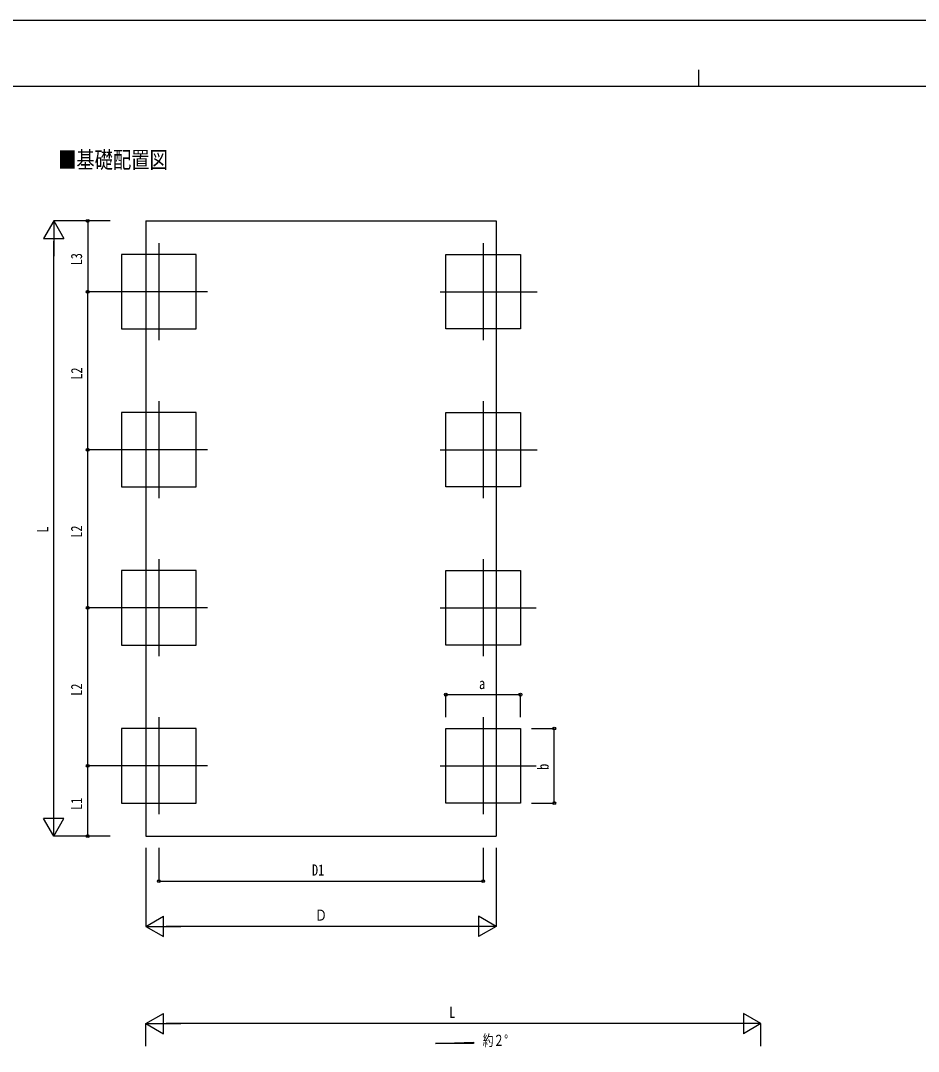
# Model space of a CAD drawing. Units: millimetres, scale not verified. Extents: x -12615 to 12615, y -8910 to 8910.
# Drawn here: x -6021 to 1932, y -222 to 8910 of the extents above; entities that cross this region are included whole.
import ezdxf
from ezdxf.enums import TextEntityAlignment as Align

# ---------------------------------------------------------------- set-up
doc = ezdxf.new("R2010")
doc.units = ezdxf.units.MM
doc.header["$LTSCALE"] = 30
for name, color, linetype in [('0-2_USER1', 3, 'Continuous'), ('0-4_YKK_12', 2, 'Continuous'), ('0-6_YKK_A1', 4, 'Continuous'), ('0-7_YKK_D', 6, 'Continuous'), ('0-8_YKK_ZWAK', 7, 'Continuous')]:
    doc.layers.add(name, color=color, linetype=linetype)
doc.styles.add('ＭＳ ゴシック', font='')
doc.styles.get('ＭＳ ゴシック').set_extended_font_data('MS Gothic')

msp = doc.modelspace()

# ---------------------------------------------------------------- linework, layer by layer
at = {"layer": '0-4_YKK_12'}
for p, q in [((-4796.86, 6938.24), (-4796.86, 6078.24)), ((-1923.86, 6938.24), (-1923.86, 6078.24)), ((-4366.86, 6508.24), (-5226.86, 6508.24)), ((-2303.86, 6508.24), (-1443.86, 6508.24)), ((-4796.86, 5538.24), (-4796.86, 4678.24)), ((-1923.86, 5538.24), (-1923.86, 4678.24)), ((-4366.86, 5108.24), (-5226.86, 5108.24)), ((-2303.86, 5108.24), (-1443.86, 5108.24)), ((-4796.86, 4138.24), (-4796.86, 3278.24)), ((-1923.86, 4138.24), (-1923.86, 3278.24)), ((-4366.86, 3708.24), (-5226.86, 3708.24)), ((-2303.86, 3708.24), (-1455.28, 3708.24)), ((-4796.86, 2738.24), (-4796.86, 1878.24)), ((-1923.86, 2738.24), (-1923.86, 1878.24)), ((-4366.86, 2308.24), (-5226.86, 2308.24)), ((-2303.86, 2308.24), (-1455.28, 2308.24))]:
    msp.add_line(p, q, dxfattribs=at)
at = {"layer": '0-6_YKK_A1'}
for p, q in [((-4912.36, 7135.27), (-4912.36, 1685.6)), ((-4912.36, 1685.6), (-1808.36, 1685.6)), ((-2345.03, -152.87), (-2009.03, -140.45)), ((-2009.03, -152.87), (-2345.03, -152.87)), ((-2009.03, -140.45), (-2009.03, -152.87))]:
    msp.add_line(p, q, dxfattribs=at)
msp.add_lwpolyline([(-4912.36, 7135.27), (-1808.36, 7135.27), (-1808.36, 1685.6)], dxfattribs=at)
for points in [[(-4466.86, 6178.24), (-4466.86, 6838.24), (-5126.86, 6838.24), (-5126.86, 6178.24)], [(-2253.86, 6178.24), (-2253.86, 6838.24), (-1593.86, 6838.24), (-1593.86, 6178.24)], [(-4466.86, 4778.24), (-4466.86, 5438.24), (-5126.86, 5438.24), (-5126.86, 4778.24)], [(-2253.86, 4778.24), (-2253.86, 5438.24), (-1593.86, 5438.24), (-1593.86, 4778.24)], [(-4466.86, 3378.24), (-4466.86, 4038.24), (-5126.86, 4038.24), (-5126.86, 3378.24)], [(-2253.86, 3378.24), (-2253.86, 4038.24), (-1593.86, 4038.24), (-1593.86, 3378.24)], [(-4466.86, 1978.24), (-4466.86, 2638.24), (-5126.86, 2638.24), (-5126.86, 1978.24)], [(-2253.86, 1978.24), (-2253.86, 2638.24), (-1593.86, 2638.24), (-1593.86, 1978.24)]]:
    msp.add_lwpolyline(points, close=True, dxfattribs=at)
at = {"layer": '0-7_YKK_D'}
for p, q in [((-5726.86, 7135.27), (-5816.86, 6979.39)), ((-5226.86, 7135.27), (-5727.86, 7135.27)), ((-5726.86, 7135.27), (-5636.86, 6979.39)), ((-5726.86, 7135.27), (-5726.86, 6823.5)), ((-5226.86, 7135.27), (-5427.86, 7135.27)), ((-5426.86, 7135.27), (-5426.86, 6508.24)), ((-5816.86, 6979.39), (-5636.86, 6979.39)), ((-5726.86, 1865.6), (-5726.86, 6955.27)), ((-5226.86, 6508.24), (-5427.86, 6508.24)), ((-5226.86, 6508.24), (-5426.86, 6508.24)), ((-5425.86, 5108.24), (-5425.86, 6508.24)), ((-5227.86, 5108.24), (-5427.86, 5108.24)), ((-5426.86, 3708.24), (-5426.86, 5108.24)), ((-5225.86, 5108.24), (-5426.86, 5108.24)), ((-5226.86, 3708.24), (-5427.86, 3708.24)), ((-5226.86, 3708.24), (-5427.86, 3708.24)), ((-5426.86, 2308.24), (-5426.86, 3708.24)), ((-2253.86, 2738.24), (-2253.86, 2939.24)), ((-2253.86, 2938.24), (-1593.86, 2938.24)), ((-1593.86, 2738.24), (-1593.86, 2939.24)), ((-1493.86, 2638.24), (-1292.86, 2638.24)), ((-1293.86, 1978.24), (-1293.86, 2638.24)), ((-5227.86, 2308.24), (-5427.86, 2308.24)), ((-5227.86, 2308.24), (-5427.86, 2308.24)), ((-5426.86, 1685.6), (-5426.86, 2308.24)), ((-5726.86, 1685.6), (-5726.86, 1997.37)), ((-1493.86, 1978.24), (-1292.86, 1978.24)), ((-5726.86, 1685.6), (-5816.86, 1841.49)), ((-5636.86, 1841.49), (-5816.86, 1841.49)), ((-5726.86, 1685.6), (-5636.86, 1841.49)), ((-5226.86, 1685.6), (-5727.86, 1685.6)), ((-5226.86, 1685.6), (-5427.86, 1685.6)), ((-4912.36, 1582.14), (-4912.36, 884.6)), ((-4796.86, 1582.14), (-4796.86, 1284.6)), ((-1923.86, 1582.14), (-1923.86, 1284.6)), ((-1808.36, 1582.14), (-1808.36, 884.6)), ((-4796.86, 1285.6), (-1923.86, 1285.6)), ((-4912.36, 885.6), (-4756.47, 975.6)), ((-4756.47, 795.6), (-4756.47, 975.6)), ((-1808.36, 885.6), (-1964.24, 975.6)), ((-1964.24, 975.6), (-1964.24, 795.6)), ((-4912.36, 885.6), (-4756.47, 795.6)), ((-4912.36, 885.6), (-4600.59, 885.6)), ((-1988.36, 885.6), (-4732.36, 885.6)), ((-1808.36, 885.6), (-2120.13, 885.6)), ((-1808.36, 885.6), (-1964.24, 795.6)), ((-4912.36, 24.4), (-4756.47, 114.4)), ((-4756.47, -65.6), (-4756.47, 114.4)), ((537.31, 24.4), (381.43, 114.4)), ((381.43, 114.4), (381.43, -65.6)), ((-4912.36, -175.6), (-4912.36, 25.4)), ((-4912.36, 24.4), (-4756.47, -65.6)), ((-4912.36, 24.4), (-4600.59, 24.4)), ((357.31, 24.4), (-4732.36, 24.4)), ((537.31, 24.4), (225.54, 24.4)), ((537.31, 24.4), (381.43, -65.6)), ((537.31, -175.6), (537.31, 25.4))]:
    msp.add_line(p, q, dxfattribs=at)
for centre in [(-5426.86, 7135.27), (-5426.86, 6508.24), (-5425.86, 6508.24), (-5426.86, 5108.24), (-5425.86, 5108.24), (-5426.86, 3708.24), (-5426.86, 3708.24), (-2253.86, 2938.24), (-1593.86, 2938.24), (-1293.86, 2638.24), (-5426.86, 2308.24), (-5426.86, 2308.24), (-1293.86, 1978.24), (-5426.86, 1685.6), (-4796.86, 1285.6), (-1923.86, 1285.6)]:
    msp.add_circle(centre, 12.75, dxfattribs=at)
at = {"layer": '0-8_YKK_ZWAK'}
for p, q in [((-14.94, 8475), (-14.94, 8325)), ((11685.06, 8325), (-11714.94, 8325))]:
    msp.add_line(p, q, dxfattribs=at)
msp.add_lwpolyline([(-12615, -8910), (12615, -8910), (12615, 8910), (-12615, 8910)], close=True, dxfattribs=at)

# ---------------------------------------------------------------- texts
at = {"layer": '0-2_USER1', "style": 'ＭＳ ゴシック'}
for s, height, width, p in [('■基礎配置図', 148.5, 0.8, (-5689.26, 7558.14)), ('約２°', 98.97, 0.7, (-1926.74, -203.57))]:
    msp.add_text(s, height=height, dxfattribs=dict(at, width=width)).set_placement(p, align=Align.BOTTOM_LEFT)
at = {"layer": '0-7_YKK_D', "style": 'ＭＳ ゴシック', "width": 0.8}
for s, p in [('L3', (-5446.86, 6742.56)), ('L2', (-5445.86, 5729.04)), ('L', (-5746.86, 4374.44)), ('L2', (-5446.86, 4329.04)), ('L2', (-5446.86, 2929.04)), ('b', (-1313.86, 2272.24)), ('L1', (-5446.86, 1917.72))]:
    msp.add_text(s, height=98.97, rotation=90, dxfattribs=at).set_placement(p, align=Align.BOTTOM_LEFT)
for s, p in [('a', (-1959.86, 2958.24)), ('D1', (-3439.56, 1305.6)), ('Ｄ', (-3414.36, 905.6)), ('L', (-2223.52, 44.4))]:
    msp.add_text(s, height=98.97, dxfattribs=at).set_placement(p, align=Align.BOTTOM_LEFT)

doc.saveas('drawing.dxf')
